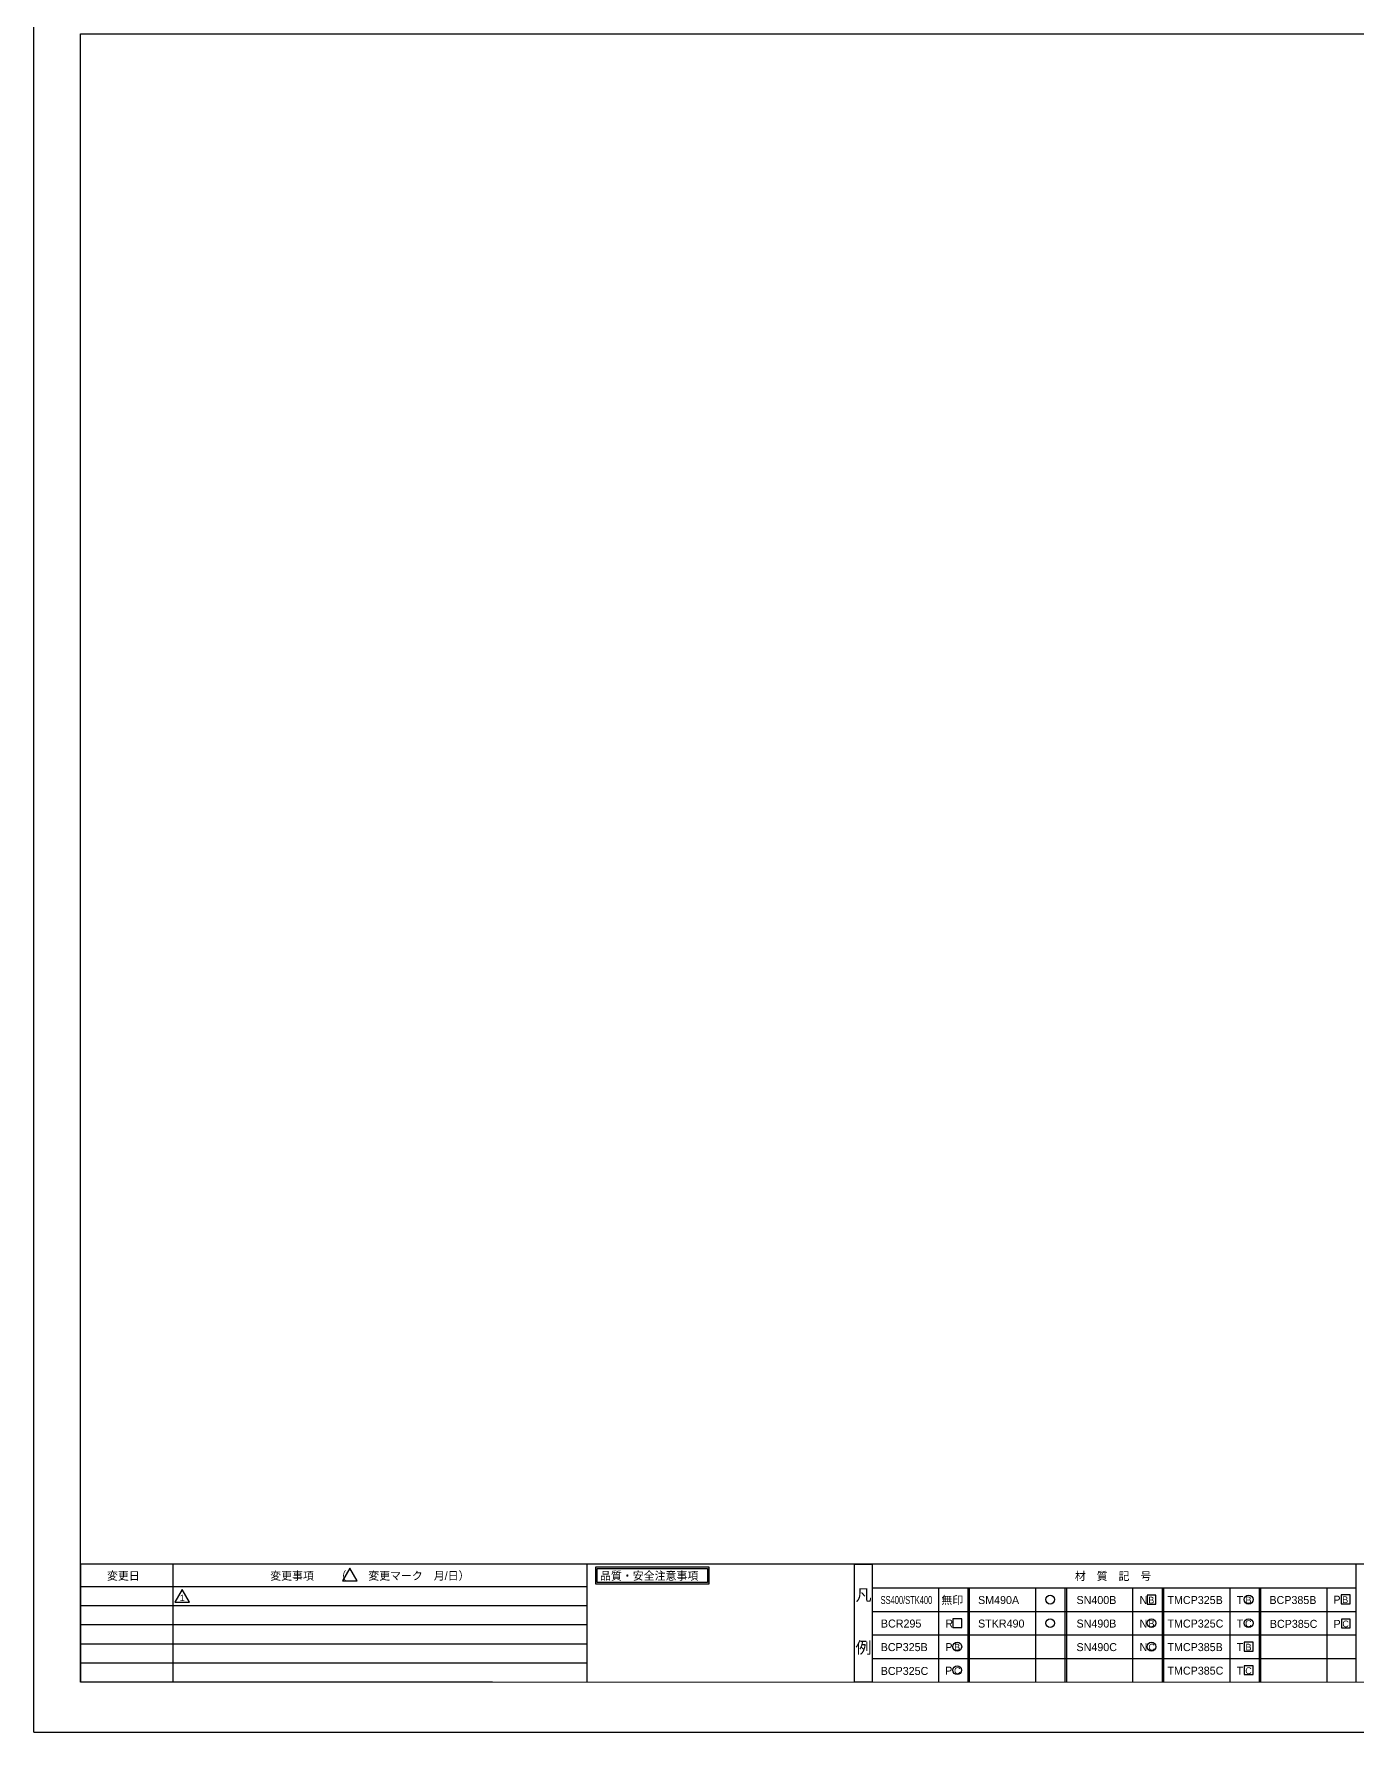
# Model space of a CAD drawing. Header units: millimetres. Extents: x 0 to 1112380, y 0 to 177979.
# Drawn here: x 0 to 89905, y 0 to 115400 of the extents above; entities that cross this region are included whole.
import ezdxf

# ---------------------------------------------------------------- set-up
doc = ezdxf.new("R2010")
doc.units = ezdxf.units.MM
doc.header["$LTSCALE"] = 50
doc.layers.add('000', color=5, linetype='Continuous', plot=False)
doc.layers.add('図枠', color=7, linetype='Continuous', lineweight=13)
doc.styles.add('MS UI Gothic', font='MS UI Gothic.ttf', dxfattribs={"height": 0.2})
doc.styles.add('Yu Gothic Light', font='Yu Gothic Light.ttf', dxfattribs={"height": 0.2})

msp = doc.modelspace()

# ---------------------------------------------------------------- linework, layer by layer
at = {"linetype": 'Continuous'}
for p, q in [((3155, 115400), (163155, 115400)), ((3155, 3400), (3155, 115400)), ((133155, 11400), (3155, 11400)), ((3155, 11400), (3155, 3400)), ((31155, 11400), (3155, 11400)), ((9427, 11400), (9427, 3400)), ((21466, 11133), (20966, 10267)), ((21966, 10267), (21466, 11133)), ((37600, 3400), (37600, 11400)), ((38180, 11220), (45860, 11220)), ((38180, 10060), (38180, 11220)), ((38280, 11120), (45760, 11120)), ((38280, 10160), (38280, 11120)), ((45760, 11120), (45760, 10160)), ((45860, 11220), (45860, 10060)), ((55755, 11400), (56955, 11400)), ((55755, 3400), (55755, 11400)), ((56955, 11400), (56955, 3400)), ((89855, 3400), (89855, 11400)), ((3155, 9900), (37600, 9900)), ((10077, 9683), (9577, 8817)), ((10577, 8817), (10077, 9683)), ((20966, 10267), (21966, 10267)), ((45860, 10060), (38180, 10060)), ((45760, 10160), (38280, 10160)), ((56955, 9800), (89855, 9800)), ((61455, 9800), (61455, 3400)), ((63455, 9800), (63455, 3400)), ((63555, 9800), (63555, 3400)), ((63555, 9800), (70055, 9800)), ((68055, 9800), (68055, 3400)), ((70055, 9800), (70055, 3400)), ((70155, 9800), (76655, 9800)), ((70155, 9800), (70155, 3400)), ((74655, 9800), (74655, 3400)), ((76240, 9300), (75640, 9300)), ((75640, 9300), (75640, 8700)), ((76240, 8700), (76240, 9300)), ((76655, 9800), (76655, 3400)), ((76755, 9800), (76755, 3400)), ((81255, 9800), (81255, 3400)), ((83255, 9800), (83255, 3400)), ((83355, 9800), (83355, 3400)), ((87855, 9800), (87855, 3400)), ((89430, 9320), (88830, 9320)), ((88830, 9320), (88830, 8720)), ((89430, 8720), (89430, 9320)), ((3155, 8600), (37600, 8600)), ((9577, 8817), (10577, 8817)), ((56955, 8200), (89855, 8200)), ((75640, 8700), (76240, 8700)), ((88830, 8720), (89430, 8720)), ((3155, 7300), (37600, 7300)), ((63040, 7700), (62440, 7700)), ((62440, 7700), (62440, 7100)), ((62440, 7100), (63040, 7100)), ((63040, 7100), (63040, 7700)), ((88840, 7680), (88840, 7080)), ((89440, 7680), (88840, 7680)), ((88840, 7080), (89440, 7080)), ((89440, 7080), (89440, 7680)), ((3155, 6000), (37600, 6000)), ((56955, 6600), (89855, 6600)), ((82840, 6100), (82240, 6100)), ((82240, 6100), (82240, 5500)), ((82840, 5500), (82840, 6100)), ((3155, 4700), (37600, 4700)), ((56955, 5000), (89855, 5000)), ((82240, 5500), (82840, 5500)), ((82840, 4500), (82240, 4500)), ((82240, 4500), (82240, 3900)), ((82240, 3900), (82840, 3900)), ((82840, 3900), (82840, 4500)), ((31155, 3400), (3155, 3400)), ((56955, 3400), (55755, 3400))]:
    msp.add_line(p, q, dxfattribs=at)
for centre in [(69055, 9000), (82540, 9000), (69055, 7400), (75940, 7400), (82540, 7400), (62740, 5800), (75940, 5800), (62731, 4200)]:
    msp.add_circle(centre, 300, dxfattribs=at)
at = {"layer": '000'}
for q in [(0, 177979), (1112380, 0)]:
    msp.add_line((0, 0), q, dxfattribs=at)
at = {"layer": '図枠', "color": 7, "linetype": 'Continuous'}
msp.add_line((163155, 3400), (3155, 3400), dxfattribs=at)
at = {"layer": '図枠', "color": 5, "linetype": 'Continuous'}
msp.add_lwpolyline([(0, 0), (168200, 0), (168200, 118800), (0, 118800)], close=True, dxfattribs=at)

# ---------------------------------------------------------------- texts
at = {"linetype": 'Continuous'}
for s, height, style, p in [('変更日', 543.8, 'MS UI Gothic', (4962, 10344)), ('変更事項', 543.8, 'MS UI Gothic', (16055, 10345)), ('（\u3000\u3000変更マーク\u3000月/日）', 543.75, 'MS UI Gothic', (20491, 10348)), ('品質・安全注意事項', 543.8, 'MS UI Gothic', (38465, 10345)), ('材\u3000質\u3000記\u3000号', 543.8, 'MS UI Gothic', (70731, 10324)), ('1', 435, 'MS UI Gothic', (9912, 8900)), ('凡', 804, 'Yu Gothic Light', (55825, 8915)), ('無印', 543.8, 'MS UI Gothic', (61660, 8691)), ('SM490A', 543.8, 'MS UI Gothic', (64153, 8700)), ('SN400B', 543.8, 'MS UI Gothic', (70844, 8700)), ('N', 544, 'MS UI Gothic', (75129, 8700)), ('TMCP325B', 543.8, 'MS UI Gothic', (77024, 8700)), ('T', 544, 'MS UI Gothic', (81729, 8700)), ('BCP385B', 543.8, 'MS UI Gothic', (83953, 8700)), ('P', 544, 'MS UI Gothic', (88300, 8720)), ('B', 453, 'MS UI Gothic', (75725, 8740)), ('B', 453, 'MS UI Gothic', (82332, 8744)), ('B', 453, 'MS UI Gothic', (88902, 8764)), ('BCR295', 543.8, 'MS UI Gothic', (57553, 7100)), ('R', 544, 'MS UI Gothic', (61929, 7100)), ('STKR490', 543.8, 'MS UI Gothic', (64153, 7100)), ('SN490B', 543.8, 'MS UI Gothic', (70844, 7100)), ('N', 544, 'MS UI Gothic', (75129, 7100)), ('B', 453, 'MS UI Gothic', (75732, 7144)), ('TMCP325C', 543.8, 'MS UI Gothic', (77024, 7100)), ('T', 544, 'MS UI Gothic', (81729, 7100)), ('C', 453, 'MS UI Gothic', (82305, 7144)), ('BCP385C', 543.8, 'MS UI Gothic', (83980, 7080)), ('P', 544, 'MS UI Gothic', (88310, 7080)), ('C', 453, 'MS UI Gothic', (88912, 7124)), ('例', 804, 'Yu Gothic Light', (55825, 5338)), ('BCP325B', 543.8, 'MS UI Gothic', (57538, 5500)), ('P', 544, 'MS UI Gothic', (61929, 5500)), ('B', 453, 'MS UI Gothic', (62532, 5544)), ('SN490C', 543.8, 'MS UI Gothic', (70844, 5500)), ('N', 544, 'MS UI Gothic', (75129, 5500)), ('C', 453, 'MS UI Gothic', (75732, 5544)), ('TMCP385B', 543.8, 'MS UI Gothic', (77024, 5500)), ('T', 544, 'MS UI Gothic', (81729, 5500)), ('B', 453, 'MS UI Gothic', (82332, 5544)), ('BCP325C', 543.8, 'MS UI Gothic', (57540, 3880)), ('P', 544, 'MS UI Gothic', (61920, 3900)), ('C', 453, 'MS UI Gothic', (62523, 3944)), ('TMCP385C', 543.8, 'MS UI Gothic', (77024, 3900)), ('T', 544, 'MS UI Gothic', (81729, 3900)), ('C', 453, 'MS UI Gothic', (82313, 3944))]:
    msp.add_text(s, height=height, dxfattribs=dict(at, style=style)).set_placement(p)
at = {"linetype": 'Continuous', "style": 'MS UI Gothic', "width": 0.7}
msp.add_text('SS400/STK400', height=543.75, dxfattribs=at).set_placement((57531, 8700))

doc.saveas('drawing.dxf')
